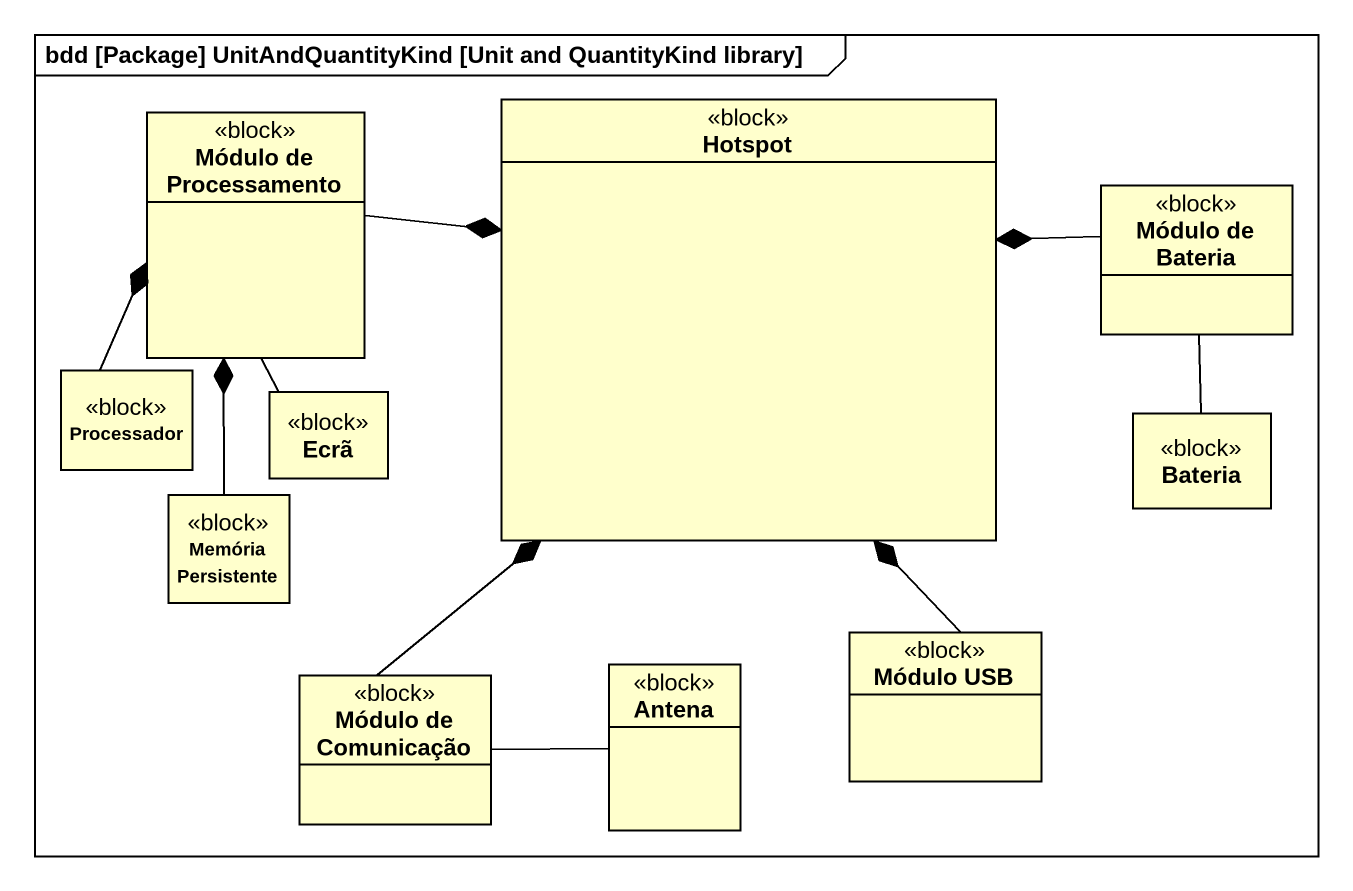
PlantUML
@startuml
mainframe bdd [Package] UnitAndQuantityKind [Unit and QuantityKind library]
hide circle
hide empty members
class "Módulo de Processamento" as Módulo_de_Processamento <<block>>
class Hotspot <<block>>
class "Módulo de Bateria" as Módulo_de_Bateria <<block>>
class Processador <<block>>
class Ecrã <<block>>
class "Memória Persistente" as Memória_Persistente <<block>>
class Bateria <<block>>
class "Módulo de Comunicação" as Módulo_de_Comunicação <<block>>
class Antena <<block>>
class "Módulo USB" as Módulo_USB <<block>>
Módulo_de_Processamento -right-* Hotspot
Módulo_de_Processamento -- Ecrã
Módulo_de_Bateria -left-* Hotspot
Módulo_de_Bateria -- Bateria
Processador -up-* Módulo_de_Processamento
Memória_Persistente -up-* Módulo_de_Processamento
Módulo_de_Comunicação -up-* Hotspot
Módulo_de_Comunicação -right- Antena
Módulo_USB -up-* Hotspot
@enduml
